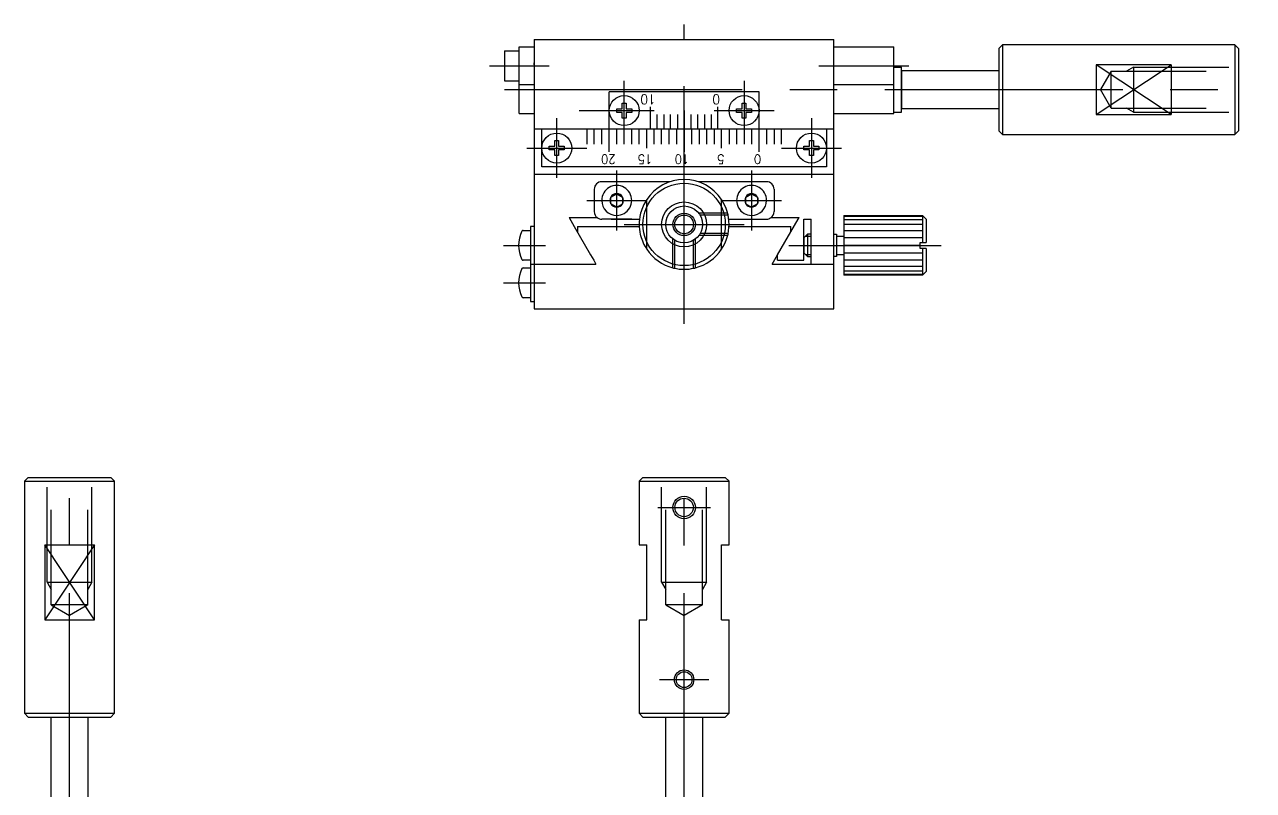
# Model space of a CAD drawing. Extents: x -109 to 270, y -85 to 135.
# Drawn here: x -88 to 76, y 32.2 to 134.5 of the extents above; entities that cross this region are included whole.
import ezdxf

# ---------------------------------------------------------------- set-up
doc = ezdxf.new("R2010")
doc.units = 0
doc.linetypes.add('CENTER', pattern=[50.8, 31.75, -6.35, 6.35, -6.35])
doc.linetypes.add('DASHED', pattern=[19.05, 12.7, -6.35])
doc.layers.get('0').update_dxf_attribs({"linetype": 'CONTINUOUS'})
doc.layers.add('CENTER', color=1, linetype='CENTER')
doc.styles.add('CONVERTER_1', font='txt.shx', dxfattribs={"width": 0.9})

msp = doc.modelspace()

# ---------------------------------------------------------------- linework, layer by layer
at = {"color": 7, "linetype": 'CONTINUOUS'}
for p, q in [((-22, 131.52), (-20, 131.52)), ((-22, 129.02), (-22, 131.52)), ((-20, 132.52), (20, 132.52)), ((-20, 132.52), (20, 132.52)), ((-20, 132.52), (-20, 123.52)), ((-20, 132.52), (-20, 131.52)), ((-20, 131.52), (-20, 128.82)), ((-14.75, 132.52), (-10.25, 132.52)), ((-14.75, 132.52), (-10.25, 132.52)), ((20, 122.62), (20, 132.52)), ((20, 123.52), (20, 132.52)), ((20, 131.52), (20, 132.52)), ((20, 131.52), (28, 131.52)), ((28, 126.52), (28, 131.52)), ((42.5, 131.82), (42, 131.32)), ((42, 131.32), (42, 120.32)), ((66, 131.82), (42.5, 131.82)), ((42.5, 131.82), (42.5, 119.82)), ((73.5, 131.82), (66, 131.82)), ((73.5, 131.82), (73.5, 119.82)), ((74, 131.32), (73.5, 131.82)), ((74, 131.32), (74, 120.32)), ((-24, 131.02), (-22, 131.02)), ((-24, 131.02), (-24, 129.02)), ((-20, 129.82), (-20, 129.12)), ((-24, 129.02), (-24, 127.02)), ((-22, 122.62), (-22, 129.02)), ((-20, 129.12), (-20, 129.42)), ((-20, 129.02), (-20, 122.62)), ((-20, 129.02), (-20, 129.02)), ((28, 128.82), (29, 128.82)), ((29, 122.82), (29, 128.82)), ((29, 122.82), (29, 128.82)), ((42, 128.32), (29, 128.32)), ((29, 128.32), (29, 124.59)), ((29, 128.32), (29, 127.32)), ((29, 128.32), (29, 127.32)), ((29, 128.32), (29, 127.05)), ((55, 129.13), (55, 125.82)), ((65, 129.13), (55, 129.13)), ((65, 129.13), (65, 125.82)), ((74, 128.82), (74, 128.28)), ((74, 128.28), (74, 123.36)), ((-24, 127.02), (-22, 127.02)), ((-22, 126.52), (-20, 126.52)), ((20, 126.52), (28, 126.52)), ((28, 122.62), (28, 126.52)), ((29, 127.32), (29, 127.05)), ((29, 127.32), (29, 127.05)), ((29, 127.05), (29, 123.32)), ((-10, 117.52), (-10, 125.52)), ((10, 125.52), (-10, 125.52)), ((10, 117.52), (10, 125.52)), ((55, 125.82), (55, 122.5)), ((65, 125.82), (65, 122.5)), ((-20, 123.52), (-20, 114.52)), ((-9, 123.27), (-8.25, 123.27)), ((-9, 123.27), (-8.25, 123.27)), ((-9, 122.77), (-9, 123.27)), ((-9, 122.77), (-9, 123.27)), ((-8.25, 124.02), (-7.75, 124.02)), ((-8.25, 123.27), (-8.25, 124.02)), ((-8.25, 123.27), (-8.25, 124.02)), ((-8.25, 124.02), (-7.75, 124.02)), ((-7.75, 124.02), (-7.75, 123.27)), ((-7.75, 124.02), (-7.75, 123.27)), ((-7.75, 123.27), (-7, 123.27)), ((-7.75, 123.27), (-7, 123.27)), ((-7, 123.27), (-7, 122.77)), ((-7, 123.27), (-7, 122.77)), ((-4.5, 120.52), (-4.5, 123.52)), ((4.5, 120.52), (4.5, 123.52)), ((7, 123.27), (7.75, 123.27)), ((7, 123.27), (7.75, 123.27)), ((7, 122.77), (7, 123.27)), ((7, 122.77), (7, 123.27)), ((7.75, 124.02), (8.25, 124.02)), ((7.75, 123.27), (7.75, 124.02)), ((7.75, 123.27), (7.75, 124.02)), ((7.75, 124.02), (8.25, 124.02)), ((8.25, 124.02), (8.25, 123.27)), ((8.25, 124.02), (8.25, 123.27)), ((8.25, 123.27), (9, 123.27)), ((8.25, 123.27), (9, 123.27)), ((9, 123.27), (9, 122.77)), ((9, 123.27), (9, 122.77)), ((20, 114.52), (20, 123.52)), ((29, 124.59), (29, 124.32)), ((29, 124.59), (29, 123.32)), ((29, 124.59), (29, 124.32)), ((29, 124.32), (29, 123.32)), ((29, 124.32), (29, 123.32)), ((29, 123.32), (42, 123.32)), ((74, 123.36), (74, 122.82)), ((-22, 122.62), (-20, 122.62)), ((-22, 122.62), (-20, 122.62)), ((-8.25, 122.77), (-9, 122.77)), ((-8.25, 122.77), (-9, 122.77)), ((-8.25, 122.02), (-8.25, 122.77)), ((-7.75, 122.02), (-8.25, 122.02)), ((-7, 122.77), (-7.75, 122.77)), ((-7, 122.77), (-7.75, 122.77)), ((-7.75, 122.77), (-7.75, 122.02)), ((-3.6, 120.52), (-3.6, 122.52)), ((-2.7, 122.52), (-2.7, 120.52)), ((-1.8, 120.52), (-1.8, 122.52)), ((-0.9, 122.52), (-0.9, 120.52)), ((0, 123.02), (0, 120.52)), ((0.9, 122.52), (0.9, 120.52)), ((1.8, 122.52), (1.8, 120.52)), ((2.7, 122.52), (2.7, 120.52)), ((3.6, 122.52), (3.6, 120.52)), ((7.75, 122.77), (7, 122.77)), ((7.75, 122.77), (7, 122.77)), ((7.75, 122.02), (7.75, 122.77)), ((8.25, 122.02), (7.75, 122.02)), ((8.25, 122.77), (8.25, 122.02)), ((9, 122.77), (8.25, 122.77)), ((9, 122.77), (8.25, 122.77)), ((20, 122.62), (28, 122.62)), ((20, 122.62), (22, 122.62)), ((28, 122.82), (29, 122.82)), ((55, 122.5), (65, 122.5)), ((20, 120.52), (-20, 120.52)), ((-19, 115.52), (-19, 120.52)), ((-13, 120.52), (-13, 118.52)), ((-12, 118.52), (-12, 120.52)), ((-11, 118.52), (-11, 120.52)), ((-9, 118.52), (-9, 120.52)), ((-8, 118.52), (-8, 120.52)), ((-7, 118.52), (-7, 120.52)), ((-6, 118.52), (-6, 120.52)), ((-5, 118.02), (-5, 120.52)), ((-4, 118.52), (-4, 120.52)), ((-3, 118.52), (-3, 120.52)), ((-2, 118.52), (-2, 120.52)), ((-1, 120.52), (-1, 118.52)), ((0, 120.52), (0, 117.52)), ((1, 120.52), (1, 118.52)), ((2, 120.52), (2, 118.52)), ((3, 120.52), (3, 118.52)), ((4, 120.52), (4, 118.52)), ((5, 118.02), (5, 120.52)), ((6, 120.52), (6, 118.52)), ((7, 120.52), (7, 118.52)), ((8, 120.52), (8, 118.52)), ((9, 120.52), (9, 118.52)), ((11, 120.52), (11, 118.52)), ((12, 120.52), (12, 118.52)), ((13, 118.52), (13, 120.52)), ((19, 120.52), (19, 115.52)), ((42, 120.32), (42.5, 119.82)), ((42.5, 119.82), (66, 119.82)), ((66, 119.82), (73.5, 119.82)), ((73.5, 119.82), (74, 120.32)), ((-18, 118.27), (-17.25, 118.27)), ((-18, 117.77), (-18, 118.27)), ((-17.25, 118.27), (-17.25, 119.02)), ((-17.25, 119.02), (-16.75, 119.02)), ((-16.75, 119.02), (-16.75, 118.27)), ((-16.75, 118.27), (-16, 118.27)), ((-16, 118.27), (-16, 117.77)), ((16, 118.27), (16.75, 118.27)), ((16, 117.77), (16, 118.27)), ((16.75, 118.27), (16.75, 119.02)), ((16.75, 119.02), (17.25, 119.02)), ((17.25, 119.02), (17.25, 118.27)), ((17.25, 118.27), (18, 118.27)), ((18, 118.27), (18, 117.77)), ((-17.25, 117.77), (-18, 117.77)), ((-17.25, 117.02), (-17.25, 117.77)), ((-16.75, 117.02), (-17.25, 117.02)), ((-16, 117.77), (-16.75, 117.77)), ((-16.75, 117.77), (-16.75, 117.02)), ((16.75, 117.77), (16, 117.77)), ((16.75, 117.02), (16.75, 117.77)), ((17.25, 117.02), (16.75, 117.02)), ((17.25, 117.77), (17.25, 117.02)), ((18, 117.77), (17.25, 117.77)), ((0, 115.52), (-19, 115.52)), ((19, 115.52), (0, 115.52)), ((-20, 114.52), (-20, 103.02)), ((-20, 114.52), (20, 114.52)), ((-1.87, 113.52), (-11, 113.52)), ((11, 113.52), (1.87, 113.52)), ((20, 103.02), (20, 114.52)), ((-12, 112.52), (-12, 109.52)), ((-9.78, 111.47), (-9, 111.92)), ((-9, 111.92), (-8.22, 111.47)), ((8.22, 111.47), (9, 111.92)), ((9, 111.92), (9.78, 111.47)), ((12, 112.52), (12, 109.52)), ((-9.78, 110.57), (-9.78, 111.47)), ((-9, 110.12), (-9.78, 110.57)), ((-9, 110.12), (-8.22, 110.57)), ((-8.22, 111.47), (-8.22, 110.57)), ((8.22, 110.57), (8.22, 111.47)), ((8.22, 110.57), (9, 110.12)), ((9.78, 110.57), (9, 110.12)), ((9.78, 111.47), (9.78, 110.57)), ((-15.35, 108.72), (-14.66, 107.52)), ((-15.35, 108.72), (-11.6, 108.72)), ((-6.96, 108.52), (-11, 108.52)), ((-9.75, 108.52), (-5.96, 108.52)), ((5.96, 108.52), (11, 108.52)), ((11.6, 108.72), (15.35, 108.72)), ((12.48, 103.75), (15.23, 108.52)), ((15.23, 108.52), (15.35, 108.72)), ((15.98, 103.02), (15.98, 108.52)), ((15.98, 108.52), (16.98, 108.52)), ((16.98, 102.52), (16.98, 108.52)), ((21.32, 109.02), (31.82, 109.02)), ((21.32, 109.02), (21.32, 106.24)), ((31.82, 108.88), (21.32, 108.88)), ((21.32, 108.48), (31.82, 108.48)), ((32.32, 108.52), (31.82, 109.02)), ((31.82, 109.02), (31.82, 105.42)), ((32.32, 108.52), (32.32, 105.42)), ((-21.49, 107.02), (-20.5, 107.02)), ((-20.5, 107.52), (-20.5, 102.52)), ((-20, 107.52), (-20.5, 107.52)), ((-14.66, 107.52), (-12.48, 103.75)), ((-14.23, 107.52), (-5.99, 107.52)), ((-14.23, 107.52), (-14.23, 106.78)), ((5.99, 107.52), (14.23, 107.52)), ((14.23, 106.78), (14.23, 107.52)), ((21.32, 107.85), (31.82, 107.85)), ((21.32, 107.02), (31.82, 107.02)), ((16.21, 106.24), (15.98, 106.02)), ((15.98, 105.02), (15.98, 106.02)), ((15.98, 106.02), (15.98, 104.02)), ((16.48, 106.52), (16.21, 106.24)), ((16.98, 106.52), (16.48, 106.52)), ((16.48, 106.52), (16.48, 103.52)), ((20, 106.52), (20.32, 106.52)), ((20.32, 106.52), (20.32, 103.52)), ((20.32, 106.24), (21.32, 106.24)), ((21.32, 106.24), (21.32, 105.02)), ((21.32, 106.05), (31.82, 106.05)), ((31.52, 105.02), (21.32, 105.02)), ((21.32, 105.02), (21.32, 103.79)), ((31.52, 105.42), (32.32, 105.42)), ((31.52, 105.02), (31.52, 105.42)), ((31.52, 104.62), (31.52, 105.02)), ((-12.48, 103.75), (-12.06, 103.02)), ((11.77, 102.52), (12.48, 103.75)), ((12.48, 103.02), (12.48, 103.75)), ((15.98, 104.02), (16.21, 103.79)), ((16.21, 103.79), (16.48, 103.52)), ((16.48, 103.52), (16.98, 103.52)), ((20.32, 103.52), (20, 103.52)), ((20.32, 103.79), (21.32, 103.79)), ((31.82, 103.98), (21.32, 103.98)), ((21.32, 103.79), (21.32, 101.15)), ((32.32, 104.62), (31.52, 104.62)), ((31.82, 104.62), (31.82, 101.02)), ((32.32, 104.62), (32.32, 101.52)), ((-20.5, 103.02), (-21.49, 103.02)), ((-21.49, 102.02), (-20.5, 102.02)), ((-20.5, 102.52), (-20, 102.52)), ((-20.5, 102.52), (-20.5, 97.52)), ((-20, 103.02), (-20, 102.52)), ((-20, 102.52), (-11.77, 102.52)), ((-20, 102.52), (-20, 102.02)), ((-20, 102.02), (-20, 100.52)), ((-20, 102.02), (-20, 100.52)), ((-12.06, 103.02), (-11.77, 102.52)), ((11.77, 102.52), (16.52, 102.52)), ((11.89, 102.52), (20, 102.52)), ((12.48, 103.02), (15.98, 103.02)), ((20, 102.52), (20, 103.02)), ((20, 102.52), (20, 103.02)), ((20, 96.52), (20, 102.52)), ((31.82, 103.02), (21.32, 103.02)), ((31.82, 102.19), (21.32, 102.19)), ((-20, 100.52), (-20, 96.52)), ((31.82, 101.55), (21.32, 101.55)), ((21.32, 101.15), (31.82, 101.15)), ((21.32, 101.15), (21.32, 101.02)), ((31.82, 101.02), (21.32, 101.02)), ((31.82, 101.02), (32.32, 101.52)), ((-20.5, 98.02), (-21.49, 98.02)), ((-20.5, 97.52), (-20, 97.52)), ((-20, 96.52), (20, 96.52)), ((-87.55, 74), (-88.05, 73.5)), ((-87.55, 74), (-76.55, 74)), ((-85.05, 74), (-84.51, 74)), ((-84.51, 74), (-79.59, 74)), ((-79.59, 74), (-79.05, 74)), ((-76.05, 73.5), (-76.55, 74)), ((-5.5, 74), (-6, 73.5)), ((-5.5, 74), (-3, 74)), ((-3, 74), (-2.46, 74)), ((-2.46, 74), (2.46, 74)), ((2.46, 74), (3, 74)), ((3, 74), (5.5, 74)), ((6, 73.5), (5.5, 74)), ((-88.05, 73.5), (-88.05, 66)), ((-88.05, 73.5), (-76.05, 73.5)), ((-76.05, 66), (-76.05, 73.5)), ((-6, 73.5), (-6, 66)), ((-6, 73.5), (6, 73.5)), ((6, 66), (6, 73.5)), ((-88.05, 66), (-88.05, 42.5)), ((-76.05, 42.5), (-76.05, 66)), ((-6, 66), (-6, 65)), ((6, 65), (6, 66)), ((-85.36, 65), (-85.36, 55)), ((-85.36, 65), (-82.05, 65)), ((-82.05, 65), (-78.73, 65)), ((-78.73, 55), (-78.73, 65)), ((-6, 65), (-5, 65)), ((-5, 55), (-5, 65)), ((5, 55), (5, 65)), ((5, 65), (6, 65)), ((-85.36, 55), (-82.05, 55)), ((-82.05, 55), (-78.73, 55)), ((-6, 55), (-6, 42.5)), ((-6, 55), (-5, 55)), ((5, 55), (6, 55)), ((6, 42.5), (6, 55)), ((-88.05, 42.5), (-76.05, 42.5)), ((-88.05, 42.5), (-87.55, 42)), ((-87.55, 42), (-76.55, 42)), ((-84.55, 42), (-84.55, 29)), ((-79.55, 29), (-79.55, 42)), ((-76.55, 42), (-76.05, 42.5)), ((-6, 42.5), (6, 42.5)), ((-6, 42.5), (-5.5, 42)), ((-5.5, 42), (5.5, 42)), ((-2.5, 42), (-2.5, 29)), ((2.5, 29), (2.5, 42)), ((5.5, 42), (6, 42.5))]:
    msp.add_line(p, q, dxfattribs=at)
at = {"color": 3, "linetype": 'CONTINUOUS'}
for p, q in [((65, 122.5), (55, 129.13)), ((55, 122.5), (65, 129.13)), ((16.21, 106.25), (16.98, 106.25)), ((16.21, 103.79), (16.98, 103.79)), ((-78.73, 65), (-85.36, 55)), ((-78.73, 55), (-85.36, 65))]:
    msp.add_line(p, q, dxfattribs=at)
at = {"color": 3, "linetype": 'DASHED'}
for p, q in [((57, 128.28), (55.58, 125.82)), ((57, 128.28), (74, 128.28)), ((57, 123.36), (57, 128.28)), ((60, 128.82), (59.06, 128.28)), ((60, 128.82), (74, 128.82)), ((60, 128.82), (60, 122.82)), ((57, 123.36), (55.58, 125.82)), ((57, 123.36), (74, 123.36)), ((60, 122.82), (59.06, 123.36)), ((60, 122.82), (74, 122.82)), ((-5, 104.5), (-5, 111.13)), ((5, 104.5), (5, 111.13)), ((5.81, 109.32), (1.95, 109.32)), ((5.87, 109.05), (2.13, 109.05)), ((-1.5, 102.01), (-1.5, 105.87)), ((-1.23, 101.94), (-1.23, 105.69)), ((1.23, 101.94), (1.23, 105.69)), ((1.5, 102.01), (1.5, 105.87)), ((5.81, 106.32), (1.95, 106.32)), ((5.87, 106.59), (2.13, 106.59)), ((-85.05, 60), (-85.05, 74)), ((-84.51, 57), (-84.51, 74)), ((-79.59, 57), (-79.59, 74)), ((-79.05, 60), (-79.05, 74)), ((-3, 60), (-3, 74)), ((-2.46, 57), (-2.46, 74)), ((2.46, 57), (2.46, 74)), ((3, 60), (3, 74)), ((-85.05, 60), (-79.05, 60)), ((-85.05, 60), (-84.51, 59.06)), ((-79.05, 60), (-79.59, 59.06)), ((-3, 60), (3, 60)), ((-3, 60), (-2.46, 59.06)), ((3, 60), (2.46, 59.06)), ((-79.59, 57), (-84.51, 57)), ((-84.51, 57), (-82.05, 55.58)), ((-79.59, 57), (-82.05, 55.58)), ((2.46, 57), (-2.46, 57)), ((-2.46, 57), (0, 55.58)), ((2.46, 57), (0, 55.58))]:
    msp.add_line(p, q, dxfattribs=at)
at = {"color": 7, "linetype": 'CONTINUOUS'}
for centre, radius in [((-8, 123.02), 2), ((8, 123.02), 2), ((-17, 118.02), 2), ((17, 118.02), 2), ((0, 107.82), 5.5), ((0, 107.82), 2.46), ((0, 107.82), 1.5), ((0, 107.82), 1.25), ((0, 70), 1.23), ((0, 47), 1.06)]:
    msp.add_circle(centre, radius, dxfattribs=at)
at = {"color": 3, "linetype": 'CONTINUOUS'}
for centre, radius in [((0, 107.82), 3), ((0, 70), 1.5), ((0, 47), 1.3)]:
    msp.add_circle(centre, radius, dxfattribs=at)
at = {"color": 7, "linetype": 'CONTINUOUS'}
for centre, radius, start, end in [((-11, 112.52), 1, 90, 180), ((0, 107.82), 6, 33.5573, 146.4427), ((11, 112.52), 1, 0, 90), ((-9, 111.02), 2, 150, 180), ((-9, 111.02), 2, 90, 150), ((-9, 111.02), 0.9, 90, 150), ((-9, 111.02), 2, 30, 90), ((-9, 111.02), 0.9, 30, 90), ((-9, 111.02), 2, 330, 30), ((9, 111.02), 2, 150, 210), ((9, 111.02), 2, 90, 150), ((9, 111.02), 0.9, 90, 150), ((9, 111.02), 2, 30, 90), ((9, 111.02), 0.9, 30, 90), ((9, 111.02), 2, 0, 30), ((-9, 111.02), 2, 180, 270), ((-9, 111.02), 0.9, 150, 210), ((-9, 111.02), 0.9, 210, 270), ((-9, 111.02), 0.9, 270, 330), ((-9, 111.02), 2, 270, 330), ((-9, 111.02), 0.9, 330, 30), ((0, 107.82), 6, 146.4427, 165.5225), ((0, 107.82), 6, 326.4427, 33.5573), ((9, 111.02), 2, 210, 270), ((9, 111.02), 0.9, 150, 210), ((9, 111.02), 0.9, 210, 270), ((9, 111.02), 2, 270, 0), ((9, 111.02), 0.9, 270, 330), ((9, 111.02), 0.9, 0, 30), ((9, 111.02), 0.9, 330, 0), ((-11, 109.52), 1, 180, 233.1301), ((-11, 109.52), 1, 233.1301, 270), ((0, 107.82), 6, 167.1196, 192.8804), ((0, 107.82), 6, 165.5225, 167.1196), ((11, 109.52), 1, 270, 306.8699), ((11, 109.52), 1, 306.8699, 0), ((-17.75, 105.02), 4.35, 154.3284, 205.6716), ((-21.49, 106.82), 0.2, 90, 154.3284), ((0, 107.82), 6, 192.8804, 194.4775), ((0, 107.82), 6, 194.4775, 213.5573), ((0, 107.82), 2.46, 302.9585, 307.5988), ((0, 107.82), 6, 213.5573, 255.5225), ((0, 107.82), 6, 284.4775, 326.4427), ((-17.75, 100.02), 4.35, 154.3284, 205.6716), ((-21.49, 103.22), 0.2, 205.6716, 270), ((-21.49, 101.82), 0.2, 90, 154.3284), ((0, 107.82), 6, 255.5225, 257.1196), ((0, 107.82), 6, 257.1196, 282.8804), ((0, 107.82), 6, 282.8804, 284.4775), ((-21.49, 98.22), 0.2, 205.6716, 270)]:
    msp.add_arc(centre, radius, start, end, dxfattribs=at)
at = {"layer": 'CENTER', "color": 1, "linetype": 'CENTER'}
for p, q in [((0, 94.52), (0, 134.52)), ((-26, 129.02), (-18, 129.02)), ((18, 129.02), (30, 129.02)), ((-8, 119.02), (-8, 127.02)), ((8, 127.02), (8, 119.02)), ((-24, 125.82), (76, 125.82)), ((-8, 121.02), (-8, 125.02)), ((-17, 114.02), (-17, 122.02)), ((-14, 123.02), (-4, 123.02)), ((4, 123.02), (12, 123.02)), ((17, 122.02), (17, 114.02)), ((-21, 118.02), (-13, 118.02)), ((13, 118.02), (21, 118.02)), ((-9, 107.02), (-9, 115.02)), ((9, 115.02), (9, 107.02)), ((9, 113.02), (9, 109.02)), ((-13, 111.02), (-5, 111.02)), ((5, 111.02), (13, 111.02)), ((7, 111.02), (11, 111.02)), ((7, 111.02), (11, 111.02)), ((7, 111.02), (11, 111.02)), ((7, 111.02), (11, 111.02)), ((7, 111.02), (11, 111.02)), ((-8, 107.82), (8, 107.82)), ((-24.1, 105.02), (-18.5, 105.02)), ((13.98, 105.02), (34.32, 105.02)), ((-24.1, 100.02), (-18.5, 100.02)), ((-82.05, -24), (-82.05, 76)), ((0, -24), (0, 76)), ((-3.5, 70), (3.5, 70)), ((-3.3, 47), (3.3, 47))]:
    msp.add_line(p, q, dxfattribs=at)

# ---------------------------------------------------------------- texts
at = {"color": 7, "linetype": 'CONTINUOUS', "style": 'CONVERTER_1', "width": 0.9}
for s, height, p in [('10', 1.3, (-3.82, 125.17)), ('0', 1.3, (4.79, 125.17)), ('20', 1.25, (-9.16, 117.14)), ('15', 1.25, (-4.25, 117.14)), ('10', 1.25, (0.66, 117.14)), ('5', 1.25, (5.38, 117.14)), ('0', 1.25, (10.28, 117.14))]:
    msp.add_text(s, height=height, rotation=180, dxfattribs=at).set_placement(p)

doc.saveas('drawing.dxf')
